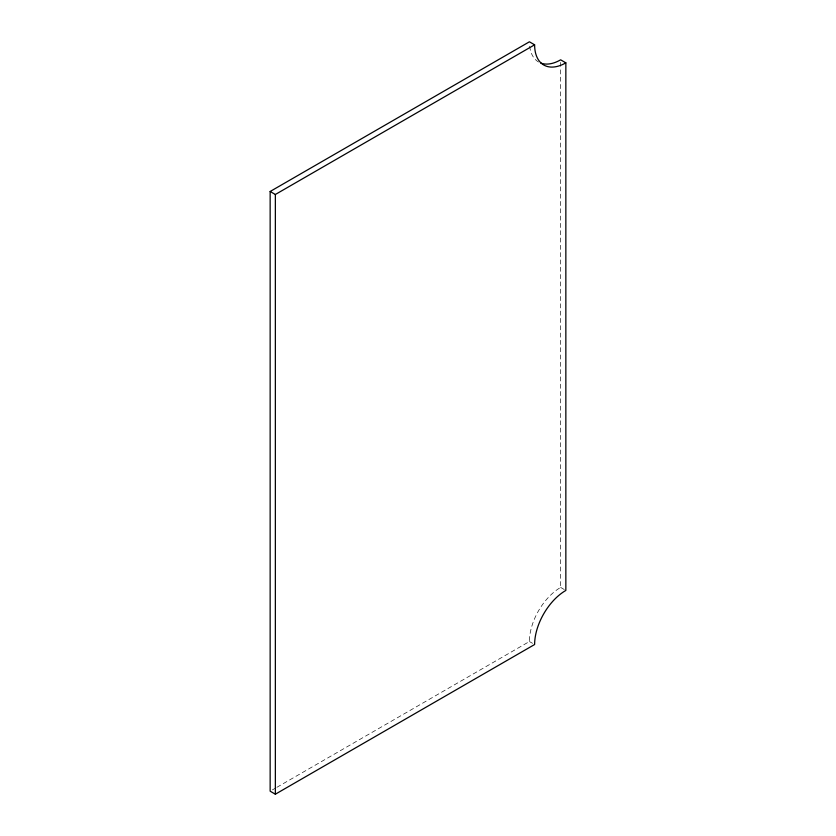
<?xml version="1.0" encoding="UTF-8"?>
<svg xmlns="http://www.w3.org/2000/svg" width="836" height="836" viewBox="0 0 836 836"><rect width="100%" height="100%" fill="white"/><g stroke="black" fill="none" stroke-linecap="round" stroke-linejoin="round"><path stroke-width="0.63" stroke-dasharray="4.18 3.13" d="M272.411 789.895L275.786 787.94M276.915 787.293L529.418 641.515A44.162 25.498 -60 0 1 560.642 587.426L560.642 67.664M560.642 587.426L565.847 590.435M529.418 641.515L532.542 643.312M560.642 62.439L560.642 66.358M538.562 62.01A44.162 25.498 -60 0 1 529.512 44.538"/><path stroke-width="1.25" d="M270.153 191.486L529.418 41.8L534.622 44.81A44.162 25.498 -60 0 0 565.847 62.836L565.847 590.435A44.162 25.498 -60 0 0 534.622 644.514L275.357 794.2L270.153 791.19L270.153 191.486L275.357 194.485L534.622 44.81M565.847 62.836L560.642 59.826A44.162 25.498 -60 0 1 540.808 63.076M275.357 194.485L275.357 794.2"/></g></svg>
